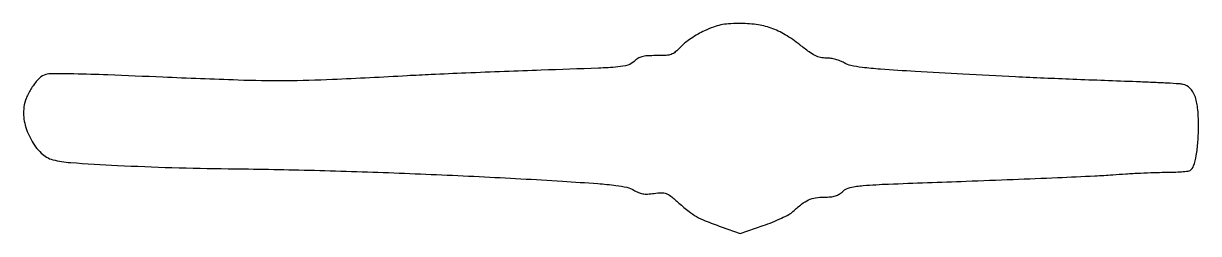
# Model space of a CAD drawing. Extents: x 0 to 473, y 0 to 85.
import ezdxf

# ---------------------------------------------------------------- set-up
doc = ezdxf.new("R2010")
doc.units = 0

msp = doc.modelspace()

# ---------------------------------------------------------------- linework, layer by layer
msp.add_lwpolyline([(274.234283, 82.008648, 0.022325), (271.589764, 80.638388, 0.017082), (268.824365, 78.916679, 0.017374), (266.342342, 77.123035, 0.038556), (264.616206, 75.554537, -0.025308), (262.447378, 73.476366, -0.092023), (260.807707, 72.515832, -0.073967), (258.751327, 72.101711, -0.012766), (254.768287, 72, 0.013004), (251.192155, 71.906979, 0.051813), (249.027609, 71.567553, 0.076296), (247.426679, 70.869118, 0.053778), (245.886364, 69.645975, -0.127101), (243.398312, 68.202417, -0.044689), (239.307212, 67.442879, -0.01424), (231.502227, 66.9288, -0.000898), (208.5, 66.111931, 0.001059), (193.706844, 65.581805, 0.000919), (178.2, 64.964652, 0.000925), (164.161622, 64.354078, 0.002716), (154.5, 63.863347, -0.00269), (124.494528, 62.337696, -0.009915), (105.514022, 61.851822, -0.009863), (86.480101, 62.117579, -0.00264), (56.228493, 63.29698, 0.001301), (34.085932, 64.219639, 0.005078), (20.390306, 64.615362, 0.004021), (10.955579, 64.716198, 0.107959), (8.519119, 64.190665, 0.102894), (6.000521, 62.344297, 0.041574), (3.40921, 58.935852, 0.041193), (1.318712, 54.965039, 0.067332), (0.313729, 51.302357, 0.09144), (0.630783, 44.842434, 0.067751), (3.19981, 38.153691, 0.071099), (7.266979, 32.736025, 0.133876), (11.982491, 30.044218, 0.046642), (19.068937, 28.905586, 0.003736), (37.996466, 27.794668, 0.005221), (59.910835, 26.901992, 0.004775), (82.5, 26.43387, -0.003501), (115.07965, 25.841814, -0.003047), (149.193366, 24.774907, -0.003024), (183.584471, 23.281212, -0.00329), (217, 21.406886, -0.002113), (231.292156, 20.4502, -0.013312), (238.561272, 19.737845, -0.025839), (242.977067, 18.952656, -0.08038), (245.766251, 17.812482, 0.036052), (247.647055, 16.841908, 0.060711), (249.350043, 16.346573, 0.053156), (251.275063, 16.239492, 0.021512), (253.895858, 16.485677, -0.024724), (256.965183, 16.754126, -0.102274), (258.791992, 16.447991, -0.07829), (260.585729, 15.406295, -0.010957), (263.863918, 12.62086, 0.012855), (267.986288, 9.144999, 0.040712), (270.976564, 7.127959, 0.034525), (274.502542, 5.454937, 0.007336), (280.867143, 3.06413), (288.5, 0.324014), (297.793628, 3.516714, 0.013536), (301.550056, 4.921965, 0.014341), (305.15225, 6.503564, 0.014067), (308.168865, 8.037931, 0.061453), (309.793628, 9.201346, -0.021744), (313.288052, 12.148776, -0.056716), (316.097015, 13.847465, -0.066886), (318.92908, 14.714265, -0.040883), (322.417787, 15, 0.022897), (324.992067, 15.117948, 0.053324), (326.882408, 15.497436, 0.063634), (328.438955, 16.214619, 0.047143), (329.945281, 17.367052, -0.133796), (332.806923, 18.861489, -0.033471), (338.067599, 19.647648, -0.010818), (348.244245, 20.256839, -0.000623), (379.5, 21.410993, 0.000977), (398.374639, 22.121355, 0.001156), (416.21875, 22.869182, 0.001007), (431.27975, 23.565634, 0.00733), (438.5, 24.02026, -0.004551), (443.751992, 24.380268, -0.003279), (449.61875, 24.690205, -0.003311), (455.202842, 24.911455, -0.007162), (459.5, 24.991631, 0.007524), (463.030501, 25.060061, 0.010434), (466.190736, 25.234985, 0.007245), (468.810147, 25.473095, 0.117501), (469.638677, 25.765313, 0.173479), (471.031831, 27.581818, 0.032241), (472.073646, 31.726559, 0.028809), (472.765942, 37.272189, 0.016601), (472.990685, 44, 0.024798), (472.645793, 50.977062, 0.065785), (471.5081, 55.82821, 0.10267), (469.560596, 58.891073, 0.150856), (466.781019, 60.410865, 0.034394), (465.221219, 60.618193, 0.001915), (460.323174, 60.910238, 0.002947), (454.486548, 61.201323, 0.002153), (448, 61.458528, -0.001186), (422.448176, 62.422218, -0.001589), (399.283389, 63.424615, -0.001747), (378.212729, 64.477283, -0.0023), (359, 65.593114, -0.002201), (345.02384, 66.531134, -0.012594), (337.625195, 67.248113, -0.022827), (333.079511, 68.01643, -0.083982), (330.381966, 69.095916, 0.045475), (328.898618, 69.82593, 0.026263), (327.005199, 70.440675, 0.026073), (325.023822, 70.861519, 0.039309), (323.265105, 71, -0.053241), (320.891625, 71.253453, -0.062604), (318.759344, 72.002468, -0.041667), (316.27987, 73.509508, -0.010859), (312.568173, 76.337856, 0.033113), (306.65275, 80.442898, 0.05111), (301.021747, 83.082342, 0.051475), (295.002212, 84.512954, 0.034179), (287.912108, 84.954111, 0.016463), (283.842057, 84.794831, 0.035031), (280.724679, 84.348933, 0.036311), (277.770463, 83.484392, 0.019036)], format="xyb", close=True)

doc.saveas('drawing.dxf')
